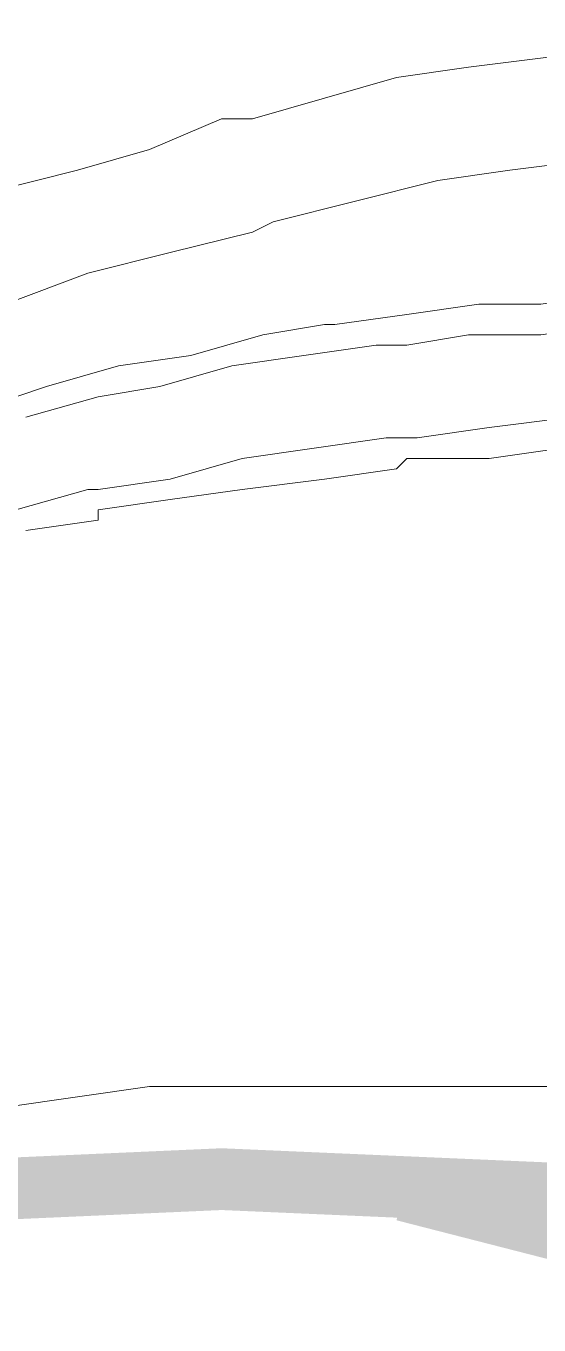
# Model space of a CAD drawing. Header units: millimetres. Extents: x -71336 to -35435, y -26189 to 22712.
# Drawn here: x -39880.295 to -39879.231, y -5455.299 to -5452.605 of the extents above; entities that cross this region are included whole.
import ezdxf
from ezdxf.enums import TextEntityAlignment as Align

# ---------------------------------------------------------------- set-up
doc = ezdxf.new("R2010")
doc.units = ezdxf.units.MM
doc.layers.add('SC - Equipment', color=7, linetype='Continuous', lineweight=13)
doc.styles.get("Standard").update_dxf_attribs({"font": 'arial.ttf', "height": 35})

# ---------------------------------------------------------------- blocks, each defined once
blk = doc.blocks.new('BARCO CLICKSHARE BUTTON WITH TEXT - SCHEMATIC')
at = {"layer": 'SC - Equipment', "lineweight": 0, "transparency": 33554687}
for points in [[(-2.4338, -13.407), (-1.8787, -13.3216), (-0.918, -13.2789), (0.064, -13.3216), (0.6404, -13.3643), (0.6404, -13.4924), (0.064, -13.4497), (-0.918, -13.407), (-1.8787, -13.4497), (-2.4338, -13.5351)], [(-0.5338, -13.3003), (0.3202, -13.5351), (2.2843, -13.9834), (3.8427, -14.2396), (3.8214, -14.3677), (2.2629, -14.0902), (0.2775, -13.6418), (-0.5551, -13.4283)]]:
    blk.add_hatch(color=7, dxfattribs=at).paths.add_polyline_path(points)
at = {"layer": 'SC - Equipment', "color": 7, "lineweight": 0, "transparency": 33554687}
for points in [[(-0.2349, -11.0159), (-0.4057, -11.0373), (-0.5551, -11.0586), (-0.7046, -11.1013), (-0.854, -11.144), (-0.918, -11.144), (-1.0675, -11.2081), (-1.2169, -11.2508), (-1.3877, -11.2935)], [(1.0674, -11.5924), (0.9607, -11.571), (0.8326, -11.5497), (0.7258, -11.5283), (0.6191, -11.5283), (0.491, -11.507), (0.3629, -11.507), (0.2348, -11.507), (0.1067, -11.507), (-0.0427, -11.507), (-0.1068, -11.507), (-0.2562, -11.5283), (-0.3843, -11.5283), (-0.5338, -11.5497), (-0.6832, -11.571), (-0.7045, -11.571), (-0.8326, -11.5924), (-0.9821, -11.6351), (-1.1315, -11.6564), (-1.281, -11.6991), (-1.4091, -11.7418)], [(1.2595, -11.6991), (1.1528, -11.6777), (1.0247, -11.6564), (0.9179, -11.6351), (0.7899, -11.6137), (0.6831, -11.5924), (0.555, -11.5924), (0.4269, -11.571), (0.2988, -11.571), (0.1707, -11.571), (0.0426, -11.571), (-0.1068, -11.571), (-0.2562, -11.5924), (-0.4057, -11.5924), (-0.5338, -11.6137), (-0.5765, -11.6137), (-0.5978, -11.6137), (-0.7473, -11.6351), (-0.8967, -11.6564), (-1.0461, -11.6991), (-1.1742, -11.7204), (-1.3237, -11.7631)], [(1.4517, -11.9339), (1.3236, -11.9126), (1.1741, -11.8912), (1.046, -11.8699), (0.8966, -11.8485), (0.7472, -11.8272), (0.5977, -11.8272), (0.4483, -11.8272), (0.2988, -11.8058), (0.1494, -11.8058), (0.1067, -11.8058), (-0.0427, -11.8272), (-0.2135, -11.8272), (-0.363, -11.8485), (-0.5338, -11.8485), (-0.5551, -11.8699), (-0.7046, -11.8912), (-0.8753, -11.9126), (-1.0248, -11.9339), (-1.1742, -11.9553), (-1.1742, -11.9766), (-1.3237, -11.998)], [(-1.345, -11.9553), (-1.1956, -11.9126), (-1.1742, -11.9126), (-1.0248, -11.8912), (-0.8753, -11.8485), (-0.7259, -11.8272), (-0.5765, -11.8058), (-0.5551, -11.8058), (-0.5124, -11.8058), (-0.363, -11.7845), (-0.1922, -11.7631), (-0.0427, -11.7631), (0.1067, -11.7418), (0.1707, -11.7418), (0.3415, -11.7418), (0.491, -11.7418), (0.6191, -11.7631), (0.7685, -11.7631), (0.9179, -11.7845), (1.046, -11.8058), (1.1741, -11.8272), (1.3022, -11.8485), (1.4303, -11.8699)], [(-1.3664, -13.1935), (-1.2169, -13.1722), (-1.0675, -13.1508), (-0.918, -13.1508), (-0.79, -13.1508), (-0.6405, -13.1508), (-0.4697, -13.1508), (-0.3203, -13.1508), (-0.1708, -13.1508), (-0.0001, -13.1722), (0.1707, -13.1722), (0.3415, -13.1935), (0.5123, -13.2149), (0.6831, -13.2362), (0.8539, -13.2576), (1.0247, -13.2789), (1.0674, -13.3003)]]:
    blk.add_lwpolyline(points, dxfattribs=at)
blk.add_lwpolyline([(-1.3664, -11.5283), (-1.1956, -11.4643), (-1.0248, -11.4216), (-0.854, -11.3789), (-0.8113, -11.3575), (-0.6405, -11.3148), (-0.4697, -11.2721), (-0.3203, -11.2508), (-0.1495, -11.2294), (-0.0001, -11.2081), (0.1494, -11.1867), (0.2988, -11.1654), (0.4483, -11.1654, -0.082763), (0.4269, -10.9519)], format="xyb", dxfattribs=at)
at = {"ltscale": 5}
for tag, p in [('MAKE', (0, 10.9753)), ('MODEL', (0, 5.9753))]:
    blk.add_attdef(tag, text='', height=2.5, dxfattribs=at).set_placement(p, align=Align.MIDDLE_CENTER)
at = {"ltscale": 5, "flags": 1}
for tag, p in [('ROOM_TYPE', (45, -5)), ('LOCATION', (45, -10)), ('RACK_EQUIPMENT_(Y/N)', (45, -15)), ('IP_(Y/N)', (45, -30)), ('POE(WATT)', (45, -35)), ('AMP(@240V)', (45, -40)), ('WATT', (45, -45)), ('BTU/H', (45, -50)), ('WEIGHT(KG)', (45, -55)), ('TRANSFORMER_TAPS', (45, -60))]:
    blk.add_attdef(tag, p, '', height=2.5, dxfattribs=at)
for tag, p in [('DESCRIPTION', (56.9608, -23.892)), ('BRACKET', (53.1547, -63.4953))]:
    blk.add_attdef(tag, text='', height=2.5, dxfattribs=at).set_placement(p, align=Align.MIDDLE_CENTER)

msp = doc.modelspace()

# ---------------------------------------------------------------- block references
at = {"ltscale": 5}
msp.add_blockref('BARCO CLICKSHARE BUTTON WITH TEXT - SCHEMATIC', (-39878.9709, -5441.6538), dxfattribs=at)

doc.saveas('drawing.dxf')
